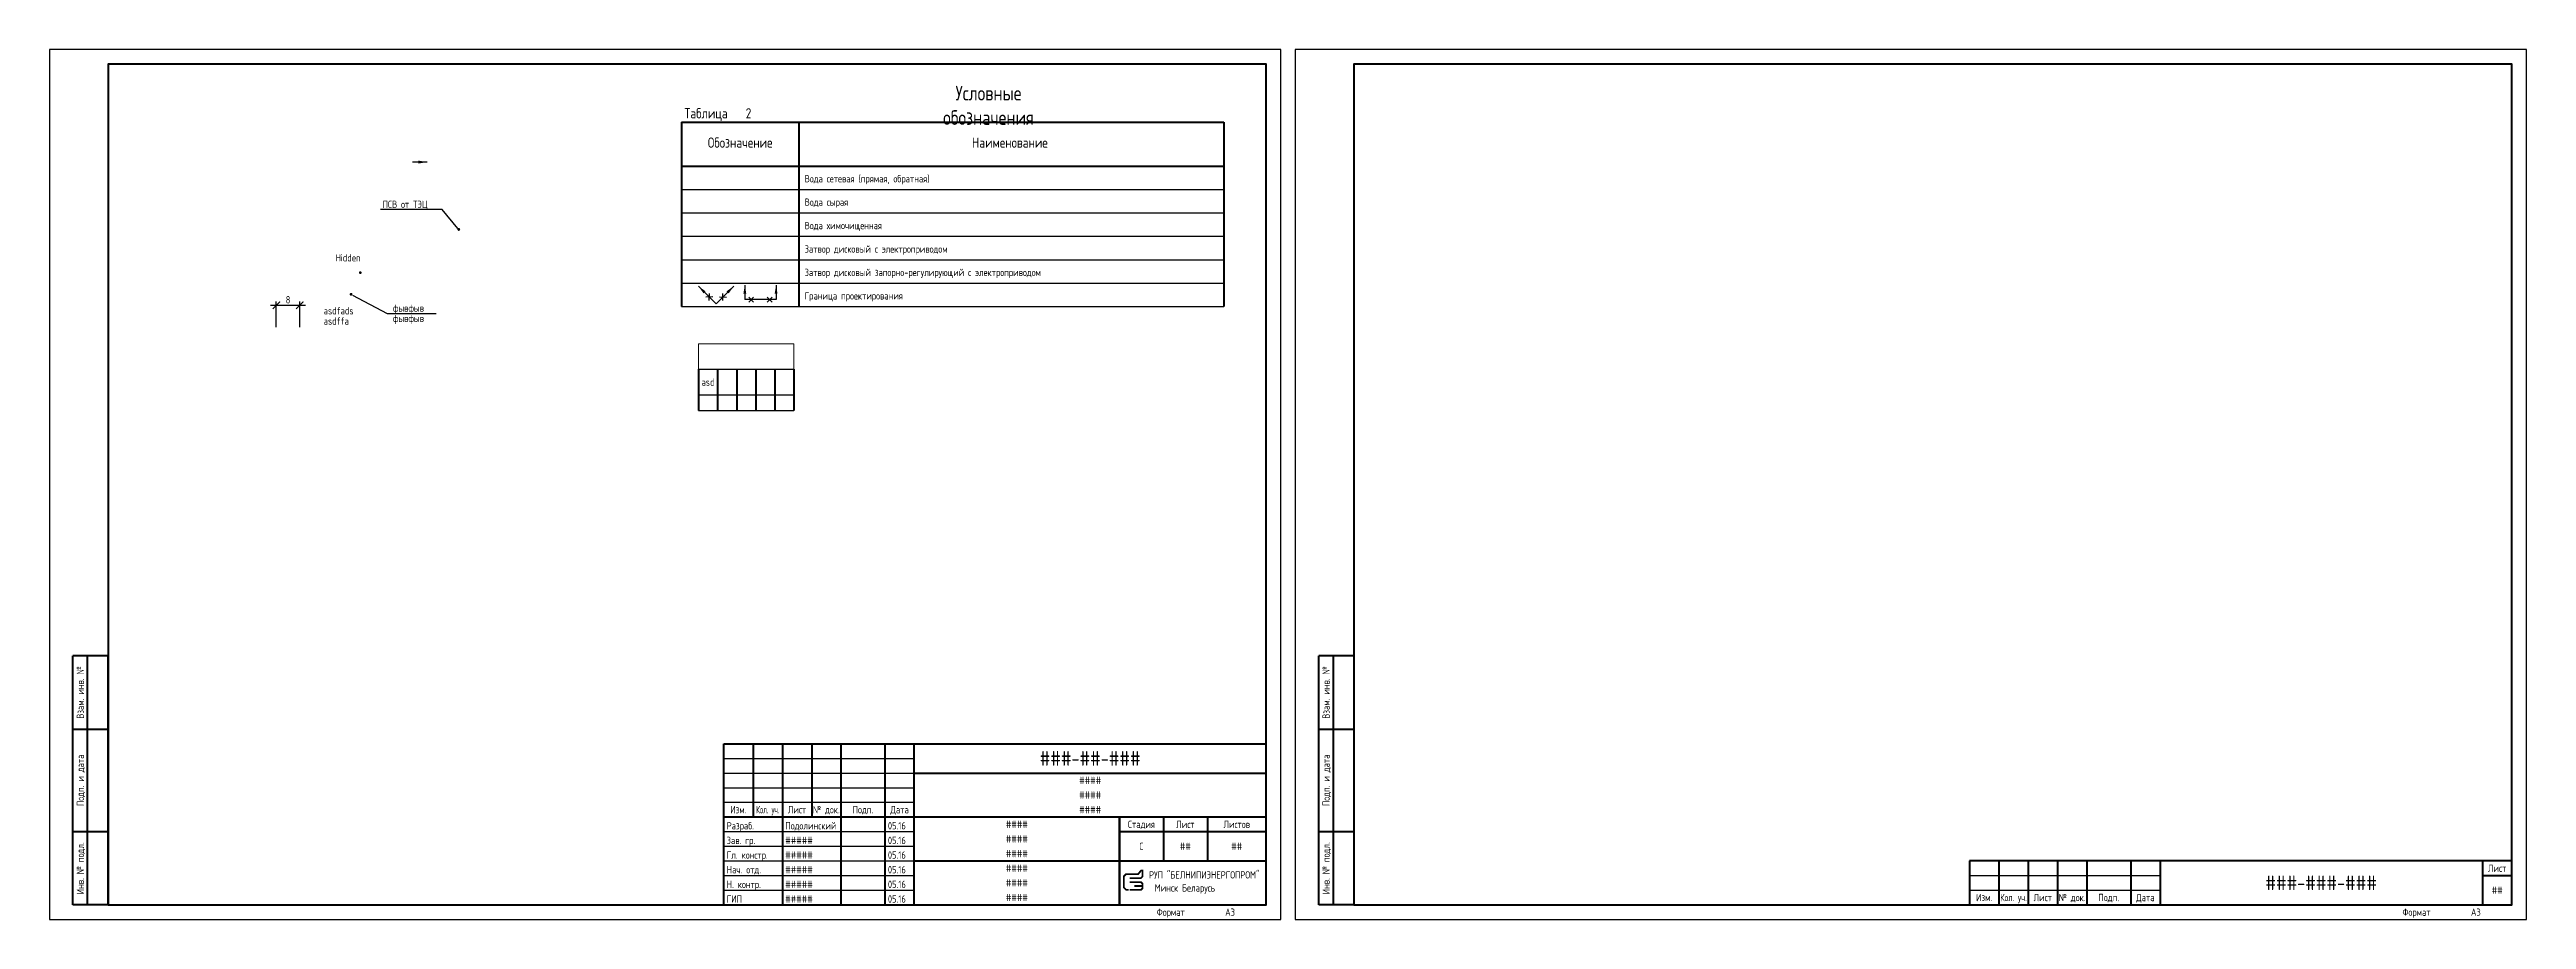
# Model space of a CAD drawing. Header units: millimetres. Extents: x 0 to 845, y 0 to 297.
import ezdxf
from ezdxf import colors
from ezdxf.entities.mleader import LeaderData, LeaderLine
from ezdxf.enums import TextEntityAlignment as Align
from ezdxf.math import Vec2, Vec3

# ---------------------------------------------------------------- set-up
doc = ezdxf.new("R2010")
doc.units = ezdxf.units.MM
doc.header["$MEASUREMENT"] = 0
doc.layers.add('com_formats', color=250, linetype='Continuous')
doc.layers.add('com_text', color=254, linetype='Continuous', lineweight=25)
doc.layers.add('com_unplotted', color=201, linetype='Continuous', lineweight=0, plot=False)
doc.styles.add('BNP', font='cs_gost2304.shx')
doc.dimstyles.new('BNP', dxfattribs={"dimscale": 0, "dimtxt": 2.5, "dimasz": 2.5, "dimexe": 1.25, "dimexo": 0.625, "dimtad": 1, "dimdec": 0, "dimrnd": 0.001, "dimtxsty": 'BNP', "dimblk": 'ARCHTICK', "dimcen": 2.5, "dimdle": 2, "dimadec": 0, "dimazin": 2, "dimtfac": 0.75, "dimtdec": 0, "dimtmove": 1, "dimatfit": 3, "dimfxl": 0, "dimtolj": 1, "dimarcsym": 0})

# ---------------------------------------------------------------- blocks, each defined once
blk = doc.blocks.new('joint')
h = blk.add_hatch(color=256)
h.dxf.hatch_style = 1
h.paths.add_polyline_path([(-1, 0, 1), (1, 0, 1)])
blk = doc.blocks.new('_ArchTick')
at = {"color": 0, "linetype": 'ByBlock', "const_width": 0.15}
blk.add_lwpolyline([(-0.5, -0.5), (0.5, 0.5)], dxfattribs=at)
blk = doc.blocks.new('*D6')
at = {"layer": 'com_text', "color": 0, "lineweight": -2, "transparency": 16777216}
for p, q in [((75.36, 209.68), (87.35, 209.68)), ((77.36, 202.16), (77.36, 210.93)), ((85.35, 202.16), (85.35, 210.93))]:
    blk.add_line(p, q, dxfattribs=at)
at = {"layer": 'Defpoints', "color": 0, "transparency": 16777216}
for p in [(85.35, 209.68), (77.36, 201.54), (85.35, 201.54)]:
    blk.add_point(p, dxfattribs=at)
at = {"layer": 'com_text', "color": 0, "lineweight": -2, "transparency": 16777216, "xscale": 2.5, "yscale": 2.5, "zscale": 2.5, "rotation": 180}
blk.add_blockref('_ArchTick', (77.36, 209.68), dxfattribs=at)
at = {"layer": 'com_text', "color": 0, "lineweight": -2, "transparency": 16777216, "xscale": 2.5, "yscale": 2.5, "zscale": 2.5}
blk.add_blockref('_ArchTick', (85.35, 209.68), dxfattribs=at)
at = {"layer": 'com_text', "color": 0, "transparency": 16777216, "insert": (81.36, 211.56), "char_height": 2.5, "attachment_point": 5, "style": 'BNP'}
blk.add_mtext('\\A1;8', dxfattribs=at)
blk = doc.blocks.new('*T7')
at = {"layer": 'com_formats', "color": 0, "linetype": 'ByBlock', "lineweight": -2, "transparency": 16777216}
for p, q in [((0, -8.67), (32.5, -8.67)), ((0, -17.42), (32.5, -17.42)), ((0, -22.76), (32.5, -22.76))]:
    blk.add_line(p, q, dxfattribs=at)
at = {"layer": 'com_formats', "color": 0, "linetype": 'ByBlock', "lineweight": 60, "transparency": 16777216}
for p, q in [((0, -8.67), (0, -22.76)), ((6.5, -8.67), (6.5, -22.76)), ((13, -8.67), (13, -22.76)), ((19.5, -8.67), (19.5, -22.76)), ((26, -8.67), (26, -22.76)), ((32.5, -8.67), (32.5, -22.76))]:
    blk.add_line(p, q, dxfattribs=at)
at = {"layer": 'Defpoints', "color": 8, "linetype": 'ByBlock', "lineweight": 0, "transparency": 16777216}
for p, q in [((0, 0), (32.5, 0)), ((0, 0), (0, -8.67)), ((32.5, 0), (32.5, -8.67))]:
    blk.add_line(p, q, dxfattribs=at)
at = {"layer": 'com_formats', "color": 0, "transparency": 16777216, "insert": (1, -13.05), "char_height": 2.5, "width": 4.5, "attachment_point": 4, "style": 'BNP'}
blk.add_mtext('asd', dxfattribs=at)
blk = doc.blocks.new('*U8')
at = {"color": 0, "linetype": 'Continuous', "lineweight": 60}
for p, q in [((-185, -15), (0, -15)), ((-185, -15), (-185, -78)), ((-145, -15), (-145, -78)), ((0, -15), (0, -78)), ((-185, -30), (0, -30))]:
    blk.add_line(p, q, dxfattribs=at)
at = {"color": 0, "linetype": 'Continuous'}
blk.add_line((-185, -78), (0, -78), dxfattribs=at)
at = {"color": 0, "linetype": 'Continuous', "style": 'BNP'}
blk.add_text('Таблица', height=3.5, dxfattribs=at).set_placement((-184, -12), align=Align.MIDDLE_LEFT)
for s, p in [('Обозначение', (-165, -22)), ('Наименование', (-73, -22))]:
    blk.add_text(s, height=3.5, dxfattribs=at).set_placement(p, align=Align.MIDDLE_CENTER)
at = {"color": 0, "insert": (-80.27, -9.29), "char_height": 5, "width": 0.1619, "attachment_point": 5, "style": 'BNP'}
blk.add_mtext('Условные обозначения', dxfattribs=at)
at = {"color": 0, "style": 'BNP'}
blk.add_attdef('НОМЕР_ТАБЛИЦЫ', (-163.11, -13.75), '', height=3.5, dxfattribs=at)
blk = doc.blocks.new('arrow')
at = {"color": 0, "linetype": 'Continuous', "lineweight": -2}
blk.add_line((5, 0), (0, 0), dxfattribs=at)
blk.add_solid([(5, 0), (2, -0.5), (2, 0.5)], dxfattribs=at)
at = {"layer": 'com_unplotted', "style": 'BNP', "flags": 8}
blk.add_attdef('ADDRESS', text='', height=0.2, rotation=90, dxfattribs=at).set_placement((1, 0), align=Align.MIDDLE_CENTER)
blk = doc.blocks.new('PID_project-limit')
at = {"color": 0, "linetype": 'Continuous', "lineweight": -2}
for p, q in [((-5, 5.33), (0, 5.33)), ((-5, -5.33), (0, -5.33))]:
    blk.add_line(p, q, dxfattribs=at)
at = {"color": 0}
for p, q in [((-0.86, 2.33), (0.86, 3.99)), ((0.86, 2.33), (-0.86, 3.99)), ((0, 5.33), (0, -5.33)), ((-0.86, -2.33), (0.86, -3.99)), ((0.86, -2.33), (-0.86, -3.99))]:
    blk.add_line(p, q, dxfattribs=at)
at = {"color": 0, "linetype": 'Continuous', "lineweight": -2}
for points in [[(-5, 5.33), (-2, 5.83), (-2, 4.83)], [(-5, -5.33), (-2, -4.83), (-2, -5.83)]]:
    blk.add_solid(points, dxfattribs=at)
blk = doc.blocks.new('PID_project-limit-angled')
at = {"color": 0, "linetype": 'Continuous', "lineweight": -2, "ltscale": 100}
for q in [(-6.05, 6.05), (6.05, 6.05)]:
    blk.add_line((0, 0), q, dxfattribs=at)
at = {"color": 0, "linetype": 'Continuous', "lineweight": -2}
for p, q in [((-1.12, 2.34), (-3.51, 2.29)), ((-2.34, 1.12), (-2.29, 3.51)), ((1.12, 2.34), (3.51, 2.29)), ((2.34, 1.12), (2.29, 3.51))]:
    blk.add_line(p, q, dxfattribs=at)
for points in [[(-6.05, 6.05), (-3.57, 4.28), (-4.28, 3.57)], [(6.05, 6.05), (3.57, 4.28), (4.28, 3.57)]]:
    blk.add_solid(points, dxfattribs=at)
blk = doc.blocks.new('BNP_LOGO')
at = {"lineweight": 60, "const_width": 0.6}
for points in [[(-1.34, 0.53), (2.45, 0.53), (2.99, 1.06), (2.99, 3.09), (2.49, 3.09), (1.5, 1.89), (-2.6, 1.89), (-3.36, 1.13), (-3.36, -2.69), (-2.61, -3.49), (-1.74, -3.49)], [(-1.35, -3.49), (2.45, -3.49), (2.99, -2.95), (2.99, -1.38), (2.45, -0.85), (-1.34, -0.85)], [(0.17, -2.17), (2.99, -2.17)]]:
    blk.add_lwpolyline(points, dxfattribs=at)
blk = doc.blocks.new('format')
at = {"layer": 'com_formats', "color": 0, "linetype": 'Continuous', "lineweight": 60}
for p, q in [((-412, 5), (-412, 90)), ((-400, 90), (-412, 90)), ((-407, 5), (-407, 90)), ((-400, 5), (-400, 90)), ((-412, 65), (-400, 65)), ((-412, 30), (-400, 30)), ((-400, 5), (-412, 5))]:
    blk.add_line(p, q, dxfattribs=at)
at = {"layer": 'com_formats', "color": 0, "lineweight": 60}
for p, q in [((-190, 60), (-5, 60)), ((-190, 5), (-190, 60)), ((-180, 60), (-180, 35)), ((-170, 60), (-170, 5)), ((-160, 60), (-160, 35)), ((-150, 60), (-150, 5)), ((-135, 60), (-135, 5)), ((-125, 5), (-125, 59.99)), ((-125, 50), (-5, 50)), ((-190, 35), (-5, 35)), ((-55, 35), (-55, 5)), ((-55, 5), (-55, 35)), ((-40, 35), (-40, 20)), ((-25, 35), (-25, 20)), ((-55, 30), (-5, 30)), ((-125, 20), (-5, 20))]:
    blk.add_line(p, q, dxfattribs=at)
at = {"layer": 'com_formats', "color": 0, "lineweight": -3}
for p, q in [((-190, 55), (-125, 55)), ((-190, 50), (-125, 50)), ((-190, 45), (-125, 45)), ((-190, 40), (-125, 40)), ((-190, 30), (-125, 30)), ((-190, 25), (-125, 25)), ((-190, 20), (-125, 20)), ((-190, 15), (-125, 15)), ((-190, 10), (-125, 10))]:
    blk.add_line(p, q, dxfattribs=at)
at = {"layer": 'com_formats', "color": 0, "linetype": 'Continuous', "lineweight": 25}
blk.add_lwpolyline([(-420, 0), (0, 0), (0, 297), (-420, 297), (-420, 0)], dxfattribs=at)
at = {"layer": 'com_formats', "color": 0, "linetype": 'Continuous', "lineweight": 60}
blk.add_lwpolyline([(-400, 5), (-5, 5), (-5, 292), (-400, 292), (-400, 5)], dxfattribs=at)
at = {"layer": 'com_formats'}
blk.add_blockref('BNP_LOGO', (-50.12, 13.61), dxfattribs=at)
at = {"layer": 'com_formats', "color": 0, "linetype": 'Continuous', "lineweight": 25, "style": 'BNP'}
for s, p in [('Взам. инв. №', (-409.5, 77.5)), ('Подп. и дата', (-409.5, 47.5)), ('Инв. № подл.', (-409.5, 17.5))]:
    blk.add_text(s, height=2.5, rotation=90, dxfattribs=at).set_placement(p, align=Align.MIDDLE_CENTER)
at = {"layer": 'com_formats', "color": 0, "lineweight": -3, "style": 'BNP'}
for s, p in [('Изм.', (-185, 37.5)), ('Лист', (-165, 37.5)), ('Подп.', (-142.5, 37.5)), ('Стадия', (-47.5, 32.5)), ('Лист', (-32.5, 32.5)), ('Листов', (-15, 32.5))]:
    blk.add_text(s, height=2.5, dxfattribs=at).set_placement(p, align=Align.MIDDLE_CENTER)
for s, width, p in [('Кол. уч.', 0.7, (-175, 37.5)), ('№ док.', 0.9, (-155, 37.5)), ('Дата', 0.9, (-130, 37.5))]:
    blk.add_text(s, height=2.5, dxfattribs=dict(at, width=width)).set_placement(p, align=Align.MIDDLE_CENTER)
at = {"layer": 'com_formats', "color": 0, "lineweight": -3, "style": 'BNP', "width": 0.85}
blk.add_text('РУП "БЕЛНИПИЭНЕРГОПРОМ"', height=2.5, dxfattribs=at).set_placement((-44.9, 13.98))
at = {"layer": 'com_formats', "color": 0, "lineweight": -3, "style": 'BNP'}
blk.add_text('Минск Беларусь', height=2.5, dxfattribs=at).set_placement((-42.98, 9.53))
at = {"layer": 'com_formats', "color": 0, "linetype": 'Continuous', "lineweight": 25, "style": 'BNP'}
blk.add_text('Формат', height=2.5, dxfattribs=at).set_placement((-37.5, 1.25), align=Align.CENTER)
at = {"layer": 'com_formats', "color": 0, "lineweight": -3, "style": 'BNP', "flags": 8}
for tag, height, p in [('PROJECT_NUMBER', 5, (-65, 54.99)), ('PROJECT_CONTRACTNAME2', 2.5, (-65, 42.5)), ('PROJECT_CONTRACTNAME1', 2.5, (-65, 47.5)), ('PROJECT_CONTRACTNAME3', 2.5, (-65, 37.5)), ('PROJECT_NAME2', 2.5, (-90, 27.5)), ('PROJECT_NAME1', 2.5, (-90, 32.5)), ('STAGE', 2.5, (-47.5, 25)), ('DRAWING_NUMBER', 2.5, (-32.5, 25)), ('DRAWING_SHEETQUANTITY', 2.5, (-15, 25)), ('DRAWING_NAME1', 2.5, (-90, 17.5)), ('PROJECT_NAME3', 2.5, (-90, 22.5)), ('DRAWING_NAME3', 2.5, (-90, 7.5)), ('DRAWING_NAME2', 2.5, (-90, 12.5))]:
    blk.add_attdef(tag, text='', height=height, dxfattribs=at).set_placement(p, align=Align.MIDDLE_CENTER)
for tag, p in [('POST1', (-189, 30)), ('POST2', (-189, 25)), ('NAME2', (-169, 25)), ('POST3', (-189, 20)), ('POST4', (-189, 15)), ('NAME3', (-169, 20)), ('NAME4', (-169, 15)), ('POST5', (-189, 10)), ('NAME5', (-169, 10)), ('POST6', (-189, 5)), ('NAME6', (-169, 5))]:
    blk.add_attdef(tag, text='', height=2.5, dxfattribs=at).set_placement(p, align=Align.BOTTOM_LEFT)
at = {"layer": 'com_formats', "color": 0, "lineweight": -3, "style": 'BNP', "width": 0.9, "flags": 8}
for tag, p in [('NAME1', (-169, 30)), ('DATE1', (-134, 30)), ('DATE2', (-134, 25)), ('DATE3', (-134, 20)), ('DATE4', (-134, 15)), ('DATE5', (-134, 10)), ('DATE6', (-134, 5))]:
    blk.add_attdef(tag, text='', height=2.5, dxfattribs=at).set_placement(p, align=Align.BOTTOM_LEFT)
at = {"layer": 'com_formats', "color": 0, "style": 'BNP', "flags": 8}
blk.add_attdef('FORMATNAME', text='', height=2.5, dxfattribs=at).set_placement((-17.26, 2.5), align=Align.MIDDLE_CENTER)
blk = doc.blocks.new('format-spec')
at = {"layer": 'com_formats', "color": 0, "linetype": 'Continuous', "lineweight": 60}
for p, q in [((-412, 5), (-412, 90)), ((-400, 90), (-412, 90)), ((-407, 5), (-407, 90)), ((-412, 65), (-400, 65)), ((-412, 30), (-400, 30)), ((-400, 5), (-412, 5))]:
    blk.add_line(p, q, dxfattribs=at)
at = {"layer": 'com_formats', "color": 0, "linetype": 'Continuous', "lineweight": 50}
for p, q in [((-5, 20), (-190, 20)), ((-190, 20), (-190, 5)), ((-180, 20), (-180, 5)), ((-170, 20), (-170, 5)), ((-160, 20), (-160, 5)), ((-150, 20), (-150, 5)), ((-135, 20), (-135, 5)), ((-125, 20), (-125, 5)), ((-15, 20), (-15, 5)), ((-15, 15), (-5, 15))]:
    blk.add_line(p, q, dxfattribs=at)
at = {"layer": 'com_formats', "color": 0, "linetype": 'Continuous'}
for p, q in [((-190, 15), (-125, 15)), ((-190, 10), (-125, 10))]:
    blk.add_line(p, q, dxfattribs=at)
at = {"layer": 'com_formats', "color": 0, "linetype": 'Continuous', "lineweight": 25}
blk.add_lwpolyline([(-420, 0), (0, 0), (0, 297), (-420, 297), (-420, 0)], dxfattribs=at)
at = {"layer": 'com_formats', "color": 0, "linetype": 'Continuous', "lineweight": 60}
blk.add_lwpolyline([(-400, 5), (-5, 5), (-5, 292), (-400, 292), (-400, 5)], dxfattribs=at)
at = {"layer": 'com_formats', "color": 0, "linetype": 'Continuous', "lineweight": 25, "style": 'BNP'}
for s, p in [('Взам. инв. №', (-409.5, 77.5)), ('Подп. и дата', (-409.5, 47.5)), ('Инв. № подл.', (-409.5, 17.5))]:
    blk.add_text(s, height=2.5, rotation=90, dxfattribs=at).set_placement(p, align=Align.MIDDLE_CENTER)
for s, p in [('Лист', (-10, 17.5)), ('Изм.', (-185, 7.5)), ('Лист', (-165, 7.5)), ('Подп.', (-142.5, 7.5))]:
    blk.add_text(s, height=2.5, dxfattribs=at).set_placement(p, align=Align.MIDDLE_CENTER)
at = {"layer": 'com_formats', "color": 0, "linetype": 'Continuous', "style": 'BNP', "width": 0.8}
blk.add_text('Кол. уч.', height=2.5, dxfattribs=at).set_placement((-175, 7.5), align=Align.MIDDLE_CENTER)
at = {"layer": 'com_formats', "color": 0, "linetype": 'Continuous', "lineweight": 25, "style": 'BNP', "width": 0.9}
blk.add_text('№ док.', height=2.5, dxfattribs=at).set_placement((-155, 7.5), align=Align.MIDDLE_CENTER)
at = {"layer": 'com_formats', "color": 0, "linetype": 'Continuous', "style": 'BNP'}
blk.add_text('Дата', height=2.5, dxfattribs=at).set_placement((-130, 7.5), align=Align.MIDDLE_CENTER)
at = {"layer": 'com_formats', "color": 0, "linetype": 'Continuous', "lineweight": 25, "style": 'BNP'}
blk.add_text('Формат', height=2.5, dxfattribs=at).set_placement((-37.5, 1.25), align=Align.CENTER)
at = {"layer": 'com_formats', "color": 0, "lineweight": -3, "style": 'BNP', "flags": 8}
for tag, height, p in [('PROJECT_NUMBER', 5, (-70.05, 12.5)), ('DRAWING_NUMBER', 2.5, (-10, 10))]:
    blk.add_attdef(tag, text='', height=height, dxfattribs=at).set_placement(p, align=Align.MIDDLE_CENTER)
at = {"layer": 'com_formats', "color": 0, "style": 'BNP', "flags": 8}
blk.add_attdef('FORMATNAME', text='', height=2.5, dxfattribs=at).set_placement((-17.26, 2.5), align=Align.MIDDLE_CENTER)

msp = doc.modelspace()

# ---------------------------------------------------------------- linework, layer by layer
at = {"layer": 'com_formats', "color": 250}
for p, q in [((215.61, 249.22), (400.61, 249.22)), ((215.61, 241.22), (400.61, 241.22)), ((215.61, 233.22), (400.61, 233.22)), ((215.61, 225.22), (400.61, 225.22)), ((215.61, 217.22), (400.61, 217.22)), ((215.61, 209.22), (400.61, 209.22))]:
    msp.add_line(p, q, dxfattribs=at)

# ---------------------------------------------------------------- block references
for name, p in [('arrow', (123.85, 258.57)), ('*T7', (221.42, 196.5))]:
    msp.add_blockref(name, p)
at = {"xscale": 0.5, "yscale": 0.5, "zscale": 0.5}
msp.add_blockref('joint', (106.02, 220.83), dxfattribs=at)
at = {"color": 250}
msp.add_blockref('PID_project-limit-angled', (227.39, 210.17), dxfattribs=at)
at = {"color": 250, "rotation": 270}
msp.add_blockref('PID_project-limit', (242.53, 211.6), dxfattribs=at)
at = {"layer": 'com_formats'}
for name, p, values in [('format', (420, 0), {'DRAWING_NUMBER': '##', 'DRAWING_SHEETQUANTITY': '##', 'PROJECT_NUMBER': '###-##-###', 'PROJECT_CONTRACTNAME1': '####', 'PROJECT_CONTRACTNAME2': '####', 'PROJECT_CONTRACTNAME3': '####', 'PROJECT_NAME1': '####', 'PROJECT_NAME2': '####', 'PROJECT_NAME3': '####', 'DRAWING_NAME1': '####', 'DRAWING_NAME2': '####', 'DRAWING_NAME3': '####', 'POST1': 'Разраб.', 'NAME1': 'Подолинский', 'DATE1': '05.16', 'POST2': 'Зав. гр.', 'NAME2': '#####', 'DATE2': '05.16', 'POST3': 'Гл. констр.', 'NAME3': '#####', 'DATE3': '05.16', 'POST4': 'Нач. отд.', 'NAME4': '#####', 'DATE4': '05.16', 'POST5': 'Н. контр.', 'NAME5': '#####', 'DATE5': '05.16', 'POST6': 'ГИП', 'NAME6': '#####', 'DATE6': '05.16', 'STAGE': 'С', 'FORMATNAME': 'А3'}), ('format-spec', (845, 0), {'DRAWING_NUMBER': '##', 'PROJECT_NUMBER': '###-###-###', 'FORMATNAME': 'А3'})]:
    msp.add_blockref(name, p, dxfattribs=at).add_auto_attribs(values)
at = {"layer": 'com_formats', "color": 250}
msp.add_blockref('*U8', (400.61, 287.22), dxfattribs=at).add_auto_attribs({'НОМЕР_ТАБЛИЦЫ': '2'})

# ---------------------------------------------------------------- texts
at = {"layer": 'com_formats', "char_height": 2.5, "attachment_point": 1, "line_spacing_factor": 1.92, "style": 'BNP'}
for s, insert, width in [('Вода сетевая (прямая, обратная)', (257.61, 254.15), 106.4523), ('Вода сырая', (257.61, 246.15), 138.611), ('Вода химочищенная', (257.61, 238.15), 138.611), ('Затвор дисковый с электроприводом', (257.61, 230.15), 138.611), ('Затвор дисковый запорно-регулирующий с электроприводом', (257.61, 222.15), 138.611), ('Граница проектирования', (257.61, 214.15), 138.611)]:
    msp.add_mtext(s, dxfattribs=dict(at, insert=insert, width=width))
at = {"layer": 'com_text', "insert": (93.53, 209.05), "char_height": 2.5, "attachment_point": 1, "line_spacing_factor": 0.84, "style": 'BNP'}
msp.add_mtext_dynamic_manual_height_columns('asdfads\\Pasdffa', width=15.2428, gutter_width=12.5, heights=[0], dxfattribs=at)
at = {"layer": 'com_unplotted', "style": 'BNP'}
msp.add_text('Hidden', height=2.5, dxfattribs=at).set_placement((97.57, 224.63))

# ---------------------------------------------------------------- dimensions: what is measured, and where the dimension line sits
at = {"layer": 'com_text'}
dim = msp.add_linear_dim(base=(85.35, 209.68), p1=(77.36, 201.54), p2=(85.35, 201.54), dimstyle='BNP', override={"dimscale": 1}, dxfattribs=at)
dim.commit()
dim.dimension.update_dxf_attribs({"geometry": '*D6', "text_midpoint": (81.36, 211.56)})

# ---------------------------------------------------------------- leaders
ml = msp.add_multileader_mtext('Standard', dxfattribs=at)
ml.set_content('\\pxa0.4,se0.88;ПСВ от ТЭЦ', color=256, style='BNP')
ml.set_leader_properties(color=256)
ml.set_arrow_properties(name='joint')
ml.build(insert=Vec2(0, 0))
ml.multileader.update_dxf_attribs({"text_left_attachment_type": 6, "text_right_attachment_type": 6, "dogleg_length": 1, "arrow_head_size": 0.5})
ctx = ml.context
ctx.base_point, ctx.char_height, ctx.arrow_head_size, ctx.landing_gap_size, ctx.plane_origin = Vec3(112.61, 242.41), 2.5, 0.5, 1, Vec3(1219.88, -523.78)
ctx.left_attachment, ctx.right_attachment = 6, 6
notes = []
notes.append((ctx, [(0, (1, 1, 0), (133.99, 242.41), (-1, 0), 1, [(0, [(139.62, 235.56)], 0, [])])]))
ctx.mtext.insert, ctx.mtext.width, ctx.mtext.defined_height, ctx.mtext.flow_direction = Vec3(113.61, 245.41), 19.407, 6.16, 5
ml = msp.add_multileader_mtext('Standard', dxfattribs=at)
ml.set_content('фывфыв\\Pфывфыв', color=256, style='BNP')
ml.set_leader_properties(color=256)
ml.set_arrow_properties(name='joint')
ml.build(insert=Vec2(0, 0))
ml.multileader.update_dxf_attribs({"text_left_attachment_type": 6, "text_right_attachment_type": 6, "dogleg_length": 1, "arrow_head_size": 0.5})
ctx = ml.context
ctx.base_point, ctx.char_height, ctx.arrow_head_size, ctx.landing_gap_size, ctx.plane_origin = Vec3(116.17, 206.85), 2.5, 0.5, 1, Vec3(97, 190.15)
ctx.left_attachment, ctx.right_attachment = 6, 6
notes.append((ctx, [(0, (1, 1, 0), (115.17, 206.85), (1, 0), 1, [(0, [(102.86, 213.42)], 0, [])])]))
ctx.mtext.insert, ctx.mtext.line_spacing_factor, ctx.mtext.line_spacing_style, ctx.mtext.flow_direction = Vec3(117.17, 209.97), 0.84, 2, 5
for ctx, leaders in notes:
    for number, flags, end, landing, length, lines in leaders:
        leader = LeaderData()
        leader.index, (leader.has_last_leader_line, leader.has_dogleg_vector, leader.attachment_direction) = number, flags
        leader.last_leader_point, leader.dogleg_vector, leader.dogleg_length = Vec3(end), Vec3(landing), length
        for number, points, colour, breaks in lines:
            line = LeaderLine()
            line.index, line.vertices, line.color, line.breaks = number, Vec3.list(points), colors.encode_raw_color(colour), breaks
            leader.lines.append(line)
        ctx.leaders.append(leader)

doc.saveas('drawing.dxf')
